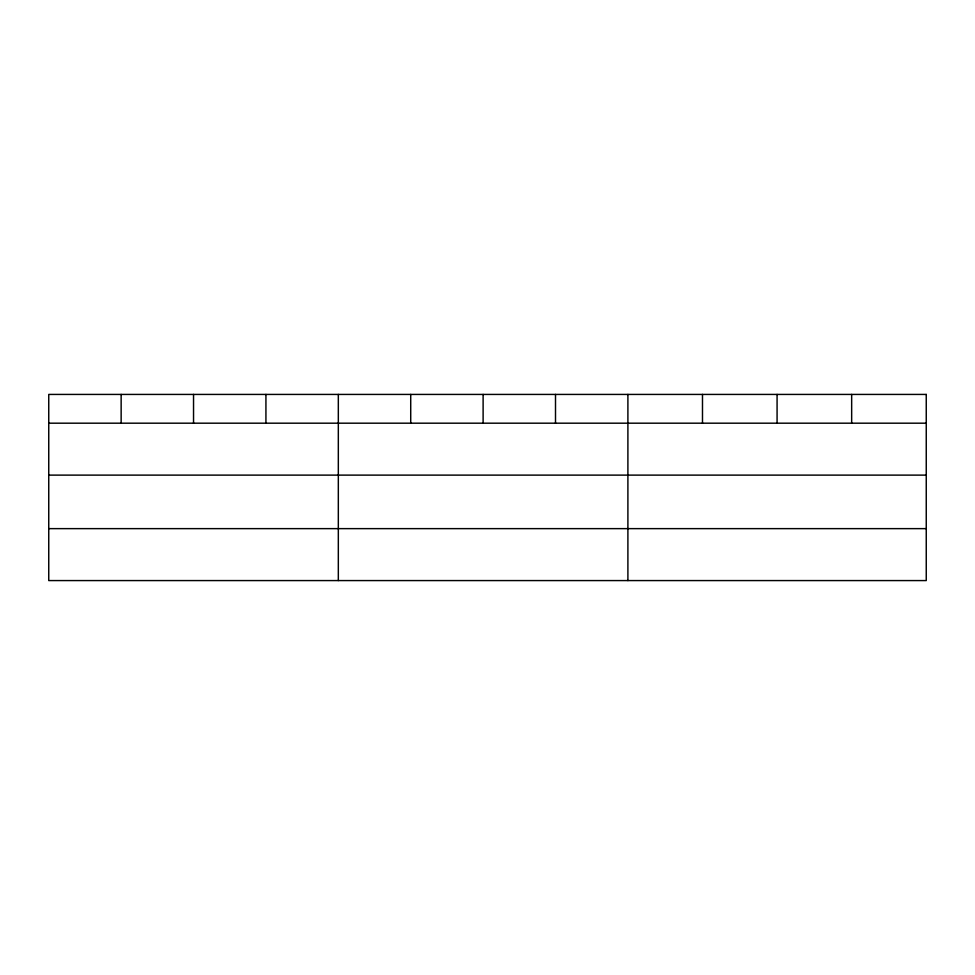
<?xml version="1.0" encoding="UTF-8"?>
<svg xmlns="http://www.w3.org/2000/svg" width="975" height="975" viewBox="0 0 975 975"><rect width="100%" height="100%" fill="white"/><g stroke="black" fill="none" stroke-linecap="round" stroke-linejoin="round"><path stroke-width="1.46" d="M48.75 423.187L926.25 423.187M48.75 475.117L926.25 475.117M48.75 528.633L926.25 528.633M851.662 394.424L851.662 423.187M777.075 394.424L777.075 423.187M702.487 394.424L702.487 423.187M627.9 394.424L627.9 580.576M555.506 394.424L555.506 423.187M483.112 394.424L483.112 423.187M410.719 394.424L410.719 423.187M338.325 394.424L338.325 580.576M265.931 394.424L265.931 423.187M193.538 394.424L193.538 423.187M121.144 394.424L121.144 423.187M926.25 394.424L48.75 394.424L48.75 580.576L926.25 580.576L926.25 394.424"/></g></svg>
